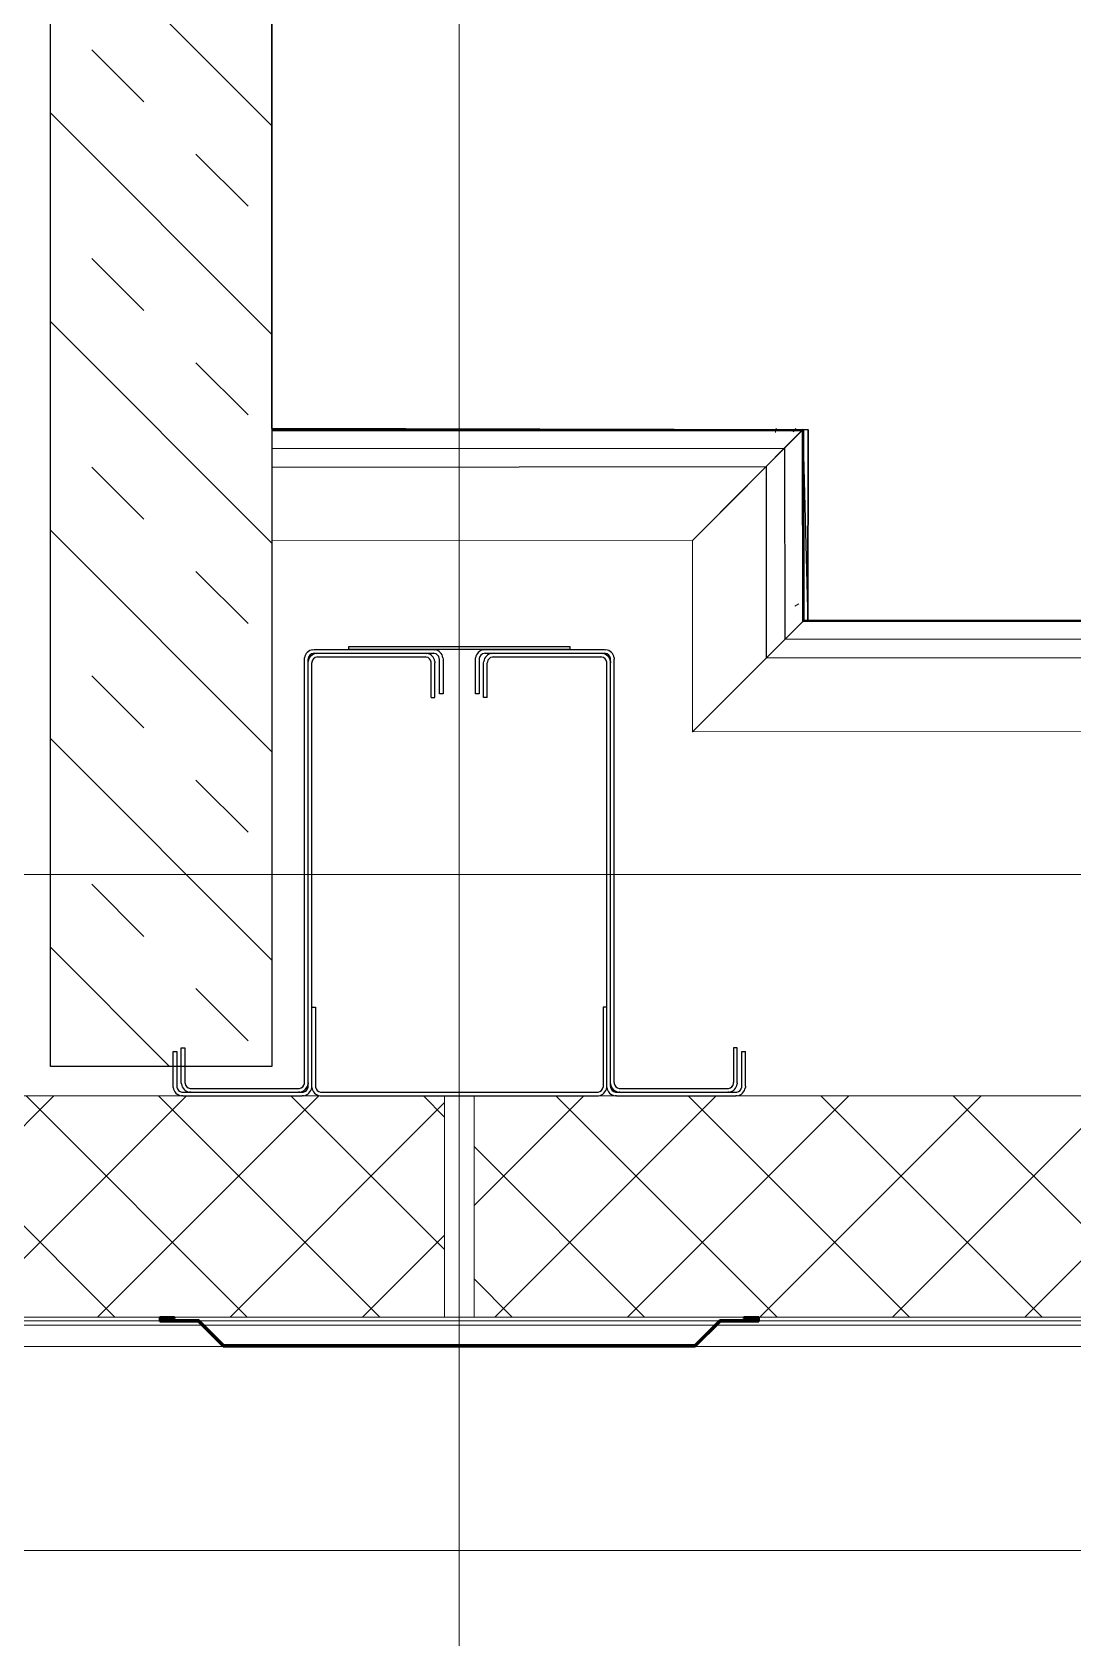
# Model space of a CAD drawing. Header units: metres. Extents: x -7665 to -5405, y -4871 to -3608.
# Drawn here: x -5507.776 to -5507.07, y -4866.399 to -4865.311 of the extents above; entities that cross this region are included whole.
import ezdxf

# ---------------------------------------------------------------- set-up
doc = ezdxf.new("R2010")
doc.units = ezdxf.units.M
doc.linetypes.add('Xref_level ST-8$0$DASHDOT', pattern=[25.4, 12.7, -6.35, 0, -6.35])
doc.layers.add('_5-1_Площадь помещений', color=2, linetype='Continuous', lineweight=30, plot=False)
for name, color, linetype in [('A-Wall', 113, 'Continuous'), ('Part', 7, 'Continuous'), ('Стены', 7, 'Continuous'), ('Стены ГКЛ (графика)', 7, 'Continuous')]:
    doc.layers.add(name, color=color, linetype=linetype)
for name, color, linetype, lineweight in [('S-WALL-PATT', 7, 'Continuous', 0), ('Выноски', 7, 'Continuous', 15), ('Обобщенные модели', 7, 'Continuous', 18), ('ОСИ', 250, 'Xref_level ST-8$0$DASHDOT', 5), ('Стены штриховка', 7, 'Continuous', 9), ('Цоколь', 252, 'Continuous', 18)]:
    doc.layers.add(name, color=color, linetype=linetype, lineweight=lineweight)
doc.layers.add('ГКЛ (контур)', color=255, linetype='Continuous', plot=False)
pattern_1 = [(45, (0, 0), (-44.90128060534577, 44.90128060534577), []), (135, (0, 0), (-44.90128060534577, -44.90128060534576), [])]
pattern_2 = [(0, (12, 6), (3, 300), [3, -300]), (10, (108, 12), (-49.14003004104248, 295.9632704366632), [2.999999999999999, -299.9999999999998]), (20, (54, 78), (-99.78696513534288, 282.9338466657496), [3, -300]), (29.99999999999999, (120, 126), (-147.4019237886467, 261.3076211353316), [3, -300]), (40, (42.00000000000001, 144), (-190.5381495766049, 231.741695764753), [2.999999999999999, -299.9999999999998]), (49.99999999999999, (66, 216), (-227.8849701066338, 195.1344162353187), [3, -300]), (59.99999999999999, (24, 270), (-258.3076211353316, 152.5980762113534), [3, -300]), (70, (120, 264), (-280.8817258057955, 105.4251208600584), [2.999999999999999, -299.9999999999998]), (80, (192, 276), (-294.9213813706616, 55.04887655911575), [2.999999999999999, -299.9999999999998]), (90, (228, 204), (-300, 3.000000000000018), [3, -300]), (99.99999999999997, (288, 198), (-295.9632704366632, -49.14003004104247), [3, -299.9999999999999]), (110, (288, 90), (-282.9338466657496, -99.78696513534288), [3, -300]), (120, (234, 54), (-261.3076211353316, -147.4019237886466), [2.999999999999999, -299.9999999999998]), (130, (150, 72), (-231.741695764753, -190.5381495766049), [3, -300]), (140, (204, 126), (-195.1344162353188, -227.8849701066338), [3, -300]), (150, (150, 180), (-152.5980762113533, -258.3076211353316), [3, -300]), (160.0000000000001, (276, 12), (-105.4251208600585, -280.8817258057954), [3, -300])]

# ---------------------------------------------------------------- blocks, each defined once
blk = doc.blocks.new('Колонна К2')
at = {"layer": 'Part'}
for p, q in [((-99.42504644859582, 152.4338393722428), (-98.5, 152.5)), ((-98.5, 152.5), (-17.5, 152.5)), ((-17.5, 152.5), (-16.57495355140418, 152.4338393722428)), ((16.57495355140418, 152.4338393722428), (17.5, 152.5)), ((17.5, 152.5), (98.5, 152.5)), ((98.5, 152.5), (99.42504644859582, 152.4338393722428)), ((-105, 146), (-104.9338393723592, 146.9250464488287)), ((-105, -141), (-105, 146)), ((-102.4529647831805, 146.5683505327906), (-102.5, 145.9107122735586)), ((-102.5, -141.0892877264414), (-102.5, 145.9107122735586)), ((-102.5, 143.5892877264414), (-102.440160356462, 144.4259552691365)), ((-102.5, -143.4107122735586), (-102.5, 143.5892877264414)), ((-99.95928576774895, 144.0692593530985), (-100, 143.5)), ((-100, -143.5), (-100, 143.5)), ((-98.41071227332577, 150), (-99.06835053255782, 149.9529647834133)), ((-98.41071227332577, 150), (-17.58928772620857, 150)), ((-96.92595526902005, 149.9401603563456), (-96.08928772620857, 150)), ((-96, 147.5), (-96.56925935298204, 147.4592857675161)), ((-96.08928772620857, 150), (-22.91071227332577, 150)), ((-96, 147.5), (-23, 147.5)), ((-22.43074064701796, 147.4592857675161), (-23, 147.5)), ((-22.91071227332577, 150), (-22.07404473097995, 149.9401603563456)), ((-19, 143.5), (-19.04071423225105, 144.0692593530985)), ((-19, 120), (-19, 143.5)), ((-16.93164946697652, 149.9529647834133), (-17.58928772620857, 150)), ((-16.559839643538, 144.4259552691365), (-16.5, 143.5892877264414)), ((-16.5, 120), (-16.5, 143.5892877264414)), ((-13.5, 145.9107122735586), (-13.54703521635383, 146.5683505327906)), ((-13.5, 122.5), (-13.5, 145.9107122735586)), ((-11.06616062764078, 146.9250464488287), (-11, 146)), ((-11, 146), (-11, 122.5)), ((11, 146), (11.06616062764078, 146.9250464488287)), ((11, 122.5), (11, 146)), ((13.54703521681949, 146.5683505327906), (13.5, 145.9107122735586)), ((13.5, 145.9107122735586), (13.5, 122.5)), ((16.5, 143.5892877264414), (16.559839643538, 144.4259552691365)), ((16.5, 120), (16.5, 143.5892877264414)), ((17.58928772667423, 150), (16.93164946744218, 149.9529647834133)), ((17.58928772667423, 150), (98.41071227379143, 150)), ((19.04071423271671, 144.0692593530985), (19, 143.5)), ((19, 120), (19, 143.5)), ((22.07404473097995, 149.9401603563456), (22.91071227379143, 150)), ((23, 147.5), (22.43074064701796, 147.4592857675161)), ((22.91071227379143, 150), (96.08928772667423, 150)), ((23, 147.5), (96, 147.5)), ((96.56925935298204, 147.4592857675161), (96, 147.5)), ((96.08928772667423, 150), (96.92595526902005, 149.9401603563456)), ((99.06835053302348, 149.9529647834133), (98.41071227379143, 150)), ((100, 143.5), (99.95928576774895, 144.0692593530985)), ((100, -143.5), (100, 143.5)), ((102.440160356462, 144.4259552691365), (102.5, 143.5892877264414)), ((102.5, 145.9107122735586), (102.4529647836462, 146.5683505327906)), ((102.5, -141.0892877264414), (102.5, 145.9107122735586)), ((102.5, -143.4107122735586), (102.5, 143.5892877264414)), ((104.9338393723592, 146.9250464488287), (105, 146)), ((105, -141), (105, 146)), ((-100, -140.0001452717697), (-100, 139.9998547282303)), ((100, -140.0001452717697), (100, 139.9998547282303)), ((-19, 120), (-16.5, 120)), ((-11, 122.5), (-13.5, 122.5)), ((13.5, 122.5), (11, 122.5)), ((19, 120), (16.5, 120)), ((-100, -143.5), (-100, -89.93383938604177)), ((-100, -89.93383938604177), (-97.5, -89.93383938604177)), ((-97.5, -89.93383938604177), (-97.47648239159025, -143.7395314031746)), ((97.5, -89.93383938604177), (97.47648239159025, -143.7395314031746)), ((100, -89.93383938604177), (97.5, -89.93383938604177)), ((100.0330803138204, -143.9625232244143), (100, -89.93383938604177)), ((-188.5, -117.5), (-186, -117.5)), ((-188.5, -141.0892877264414), (-188.5, -117.5)), ((-186, -117.5), (-186, -141)), ((188.5, -117.5), (186, -117.5)), ((186, -117.5), (186, -141)), ((188.5, -141.0892877264414), (188.5, -117.5)), ((-194, -143.5), (-194, -120)), ((-194, -120), (-191.5, -120)), ((-191.5, -120), (-191.5, -143.4107122735586)), ((191.5, -120), (191.5, -120)), ((191.5, -120), (191.5, -120)), ((191.5, -143.4107122735586), (191.5, -120)), ((191.5, -120), (194, -120)), ((194, -143.5), (194, -120)), ((-188.440160356462, -141.9259552691365), (-188.5, -141.0892877264414)), ((-186, -141), (-185.9592857672833, -141.5692593530985)), ((-105.040714232251, -141.5692593530985), (-105, -141)), ((-102.5, -141.0892877264414), (-102.559839643538, -141.9259552691365)), ((102.559839643538, -141.9259552691365), (102.5, -141.0892877264414)), ((105, -141), (105.0407142327167, -141.5692593530985)), ((185.959285767749, -141.5692593530985), (186, -141)), ((188.5, -141.0892877264414), (188.440160356462, -141.9259552691365)), ((-193.9338393723592, -144.4250464488287), (-194, -143.5)), ((-191.5, -143.4107122735586), (-191.4529647831805, -144.0683505327906)), ((-187.5, -150), (-188.4250464485958, -149.9338393722428)), ((-188.0683505325578, -147.4529647834133), (-187.4107122733258, -147.5)), ((-187.5, -150), (-106.5, -150)), ((-187.4107122733258, -147.5), (-106.5892877262086, -147.5)), ((-182.0892877262086, -147.5), (-182.9259552690201, -147.4401603563456)), ((-182.569259352982, -144.9592857675161), (-182, -145)), ((-182.0892877262086, -147.5), (-108.9107122733258, -147.5)), ((-182, -145), (-109, -145)), ((-109, -145), (-108.430740647018, -144.9592857675161)), ((-108.0740447309799, -147.4401603563456), (-108.9107122733258, -147.5)), ((-106.5892877262086, -147.5), (-105.9316494669765, -147.4529647834133)), ((-105.5749535514042, -149.9338393722428), (-106.5, -150)), ((-102.5470352163538, -144.0683505327906), (-102.5, -143.4107122735586)), ((-99.93383937235922, -144.4250464488287), (-100, -143.5)), ((-97.5, -143.4107122735586), (-97.4529647831805, -144.0683505327906)), ((-94.42504644854769, -149.9338393722575), (94.42504644854789, -149.9338393722575)), ((-94.06835053264085, -147.4529647834324), (94.06835053264102, -147.4529647834324)), ((97.5, -143.4107122735586), (97.4529647831805, -144.0683505327906)), ((99.93383937235922, -144.4250464488287), (100, -143.5)), ((100.0661606276408, -144.4250464488287), (100, -143.5)), ((102.5, -143.4107122735586), (102.5470352168195, -144.0683505327906)), ((106.5, -150), (105.5749535514042, -149.9338393722428)), ((105.9316494674422, -147.4529647834133), (106.5892877266742, -147.5)), ((106.5, -150), (187.5, -150)), ((106.5892877266742, -147.5), (187.4107122737914, -147.5)), ((108.9107122737914, -147.5), (108.0740447309799, -147.4401603563456)), ((108.430740647018, -144.9592857675161), (109, -145)), ((108.9107122737914, -147.5), (182.0892877266742, -147.5)), ((109, -145), (182, -145)), ((182, -145), (182.569259352982, -144.9592857675161)), ((182.9259552690201, -147.4401603563456), (182.0892877266742, -147.5)), ((187.4107122737914, -147.5), (188.0683505330235, -147.4529647834133)), ((188.4250464485958, -149.9338393722428), (187.5, -150)), ((191.4529647836462, -144.0683505327906), (191.5, -143.4107122735586)), ((194, -143.5), (193.9338393723592, -144.4250464488287))]:
    blk.add_line(p, q, dxfattribs=at)
blk.add_lwpolyline([(-74.99999999999999, 152.5), (-74.99999999999999, 154.5), (74.99999999999999, 154.5), (74.99999999999999, 152.5), (-74.99999999999999, 152.5)], dxfattribs=at)
for centre, radius, start, end in [((-98.5, 146), 6.499999999995562, 98.18181817978395, 171.8181818202161), ((-17.5, 146), 6.499999999989522, 8.181818179783926, 81.81818182021608), ((17.5, 146), 6.499999999999175, 98.18181817978395, 171.8181818202161), ((98.5, 146), 6.499999999989522, 8.181818179783926, 81.81818182021608), ((-98.5, 146), 3.993614015769151, 98.18181817978395, 171.8181818202161), ((-96, 143.5), 6.506385984226687, 98.18181817978395, 171.8181818202161), ((-96, 143.5), 3.999999999991231, 98.18181817978395, 171.8181818202161), ((-23, 143.5), 3.999999999987617, 8.181818179783926, 81.81818182021608), ((-23, 143.5), 6.50638598422186, 8.181818179783926, 81.81818182021608), ((-17.5, 146), 3.993614015776985, 8.181818179783926, 81.81818182021608), ((17.5, 146), 3.993614015773978, 98.18181817978395, 171.8181818202161), ((23, 143.5), 6.506385984229692, 98.18181817978395, 171.8181818202161), ((23, 143.5), 3.999999999996058, 98.18181817978395, 171.8181818202161), ((96, 143.5), 3.999999999996058, 8.181818179783926, 81.81818182021608), ((96, 143.5), 6.506385984231515, 8.181818179783926, 81.81818182021608), ((98.5, 146), 3.993614015764325, 8.181818179783926, 81.81818182021608), ((-187.5, -143.5), 6.499999999998569, 188.1818181797839, 261.8181818202161), ((-187.5, -143.5), 3.993614015776985, 188.1818181797839, 261.8181818202161), ((-182, -141), 6.506385984230301, 188.1818181797839, 261.8181818202161), ((-182, -141), 3.999999999987617, 188.1818181797839, 261.8181818202161), ((-109, -141), 3.999999999991231, 278.1818181797839, 351.8181818202161), ((-109, -141), 6.506385984226687, 278.1818181797839, 351.8181818202161), ((-106.5, -143.5), 3.993614015769151, 278.1818181797839, 351.8181818202161), ((-106.5, -143.5), 6.499999999999782, 278.1818181797839, 351.8181818202161), ((-93.5, -143.5), 6.499999999998569, 188.181818179784, 261.8181818202164), ((-93.5, -143.5), 3.993614015776985, 188.181818179784, 261.8181818202164), ((93.5, -143.5), 3.993614015776985, 278.1818181797836, 351.8181818202161), ((93.5, -143.5), 6.499999999998569, 278.1818181797836, 351.8181818202161), ((106.5, -143.5), 6.499999999993742, 188.1818181797839, 261.8181818202161), ((106.5, -143.5), 3.993614015764325, 188.1818181797839, 261.8181818202161), ((109, -141), 6.506385984231515, 188.1818181797839, 261.8181818202161), ((109, -141), 3.999999999996058, 188.1818181797839, 261.8181818202161), ((182, -141), 4.000000000000884, 278.1818181797839, 351.8181818202161), ((182, -141), 6.506385984222467, 278.1818181797839, 351.8181818202161), ((187.5, -143.5), 3.993614015778804, 278.1818181797839, 351.8181818202161), ((187.5, -143.5), 6.499999999999782, 278.1818181797839, 351.8181818202161)]:
    blk.add_arc(centre, radius, start, end, dxfattribs=at)
blk = doc.blocks.new('*U60')
at = {"layer": 'S-WALL-PATT', "lineweight": 0, "true_color": 0x636466}
h = blk.add_hatch(dxfattribs=at)
h.set_pattern_fill('ANSI37', color=251, scale=20)
h.set_pattern_definition(pattern_1)
h.paths.add_polyline_path([(-150, 0), (0, 0), (0, 890), (-150, 890)])
at = {"color": 0}
blk.add_lwpolyline([(-150, 0), (0, 0), (0, 890), (-150, 890)], close=True, dxfattribs=at)
blk = doc.blocks.new('*U54')
at = {"layer": 'S-WALL-PATT', "lineweight": 0, "true_color": 0x636466}
h = blk.add_hatch(dxfattribs=at)
h.set_pattern_fill('ANSI37', color=251, scale=20)
h.set_pattern_definition(pattern_1)
h.paths.add_polyline_path([(-150, 0), (0, 0), (0, 989.9999999999998), (-150, 989.9999999999998)])
at = {"color": 0}
blk.add_lwpolyline([(-150, 0), (0, 0), (0, 990), (-150, 990)], close=True, dxfattribs=at)
blk = doc.blocks.new('*U129')
at = {"layer": 'A-Wall', "linetype": 'Continuous', "lineweight": 18}
h = blk.add_hatch(dxfattribs=at)
h.set_pattern_fill('GENERAL_TEXTURE', color=30, scale=300, style=0, pattern_type=2)
h.set_pattern_definition(pattern_2)
h.paths.add_polyline_path([(12.5, 0), (12.5, -12.5), (530.7155004115775, -12.5), (530.7155004115775, 0)], flags=0)
at = {"layer": 'A-Wall', "color": 30, "linetype": 'Continuous', "lineweight": 50}
blk.add_line((0.8847013400118158, -1.347017690507073), (360.8835861647259, -1.347017690507073), dxfattribs=at)
at = {"layer": 'A-Wall', "color": 11, "linetype": 'Continuous', "lineweight": 25}
for p, q in [((0.8847013400118158, -13.84701769050707), (348.3835861647259, -13.84701769050707)), ((0.8847013400118158, -26.34701769050707), (335.8835861647259, -26.34701769050707))]:
    blk.add_line(p, q, dxfattribs=at)
at = {"layer": 'A-Wall', "color": 8, "linetype": 'Continuous', "lineweight": 0}
blk.add_line((0.8847013400118158, -76.34701769050706), (285.8835861647258, -76.34701769050707), dxfattribs=at)
for points in [[(0.8847013400118158, -1.347017690507073), (0.8847013400118158, -76.34701769050706)], [(285.8835861647259, -76.34701769050707), (360.8835861647259, -1.347017690507073)]]:
    blk.add_lwpolyline(points, dxfattribs=at)
blk = doc.blocks.new('*U122')
at = {"layer": 'A-Wall', "linetype": 'Continuous', "lineweight": 18}
h = blk.add_hatch(dxfattribs=at)
h.set_pattern_fill('GENERAL_TEXTURE', color=30, scale=300, style=0, pattern_type=2)
h.set_pattern_definition(pattern_2)
h.paths.add_polyline_path([(12.5, 0), (12.5, -12.5), (530.7155004115775, -12.5), (530.7155004115775, 0)], flags=0)
at = {"layer": 'A-Wall', "color": 30, "linetype": 'Continuous', "lineweight": 50}
blk.add_line((0.8847013400118158, -1.347017690507073), (130.644051233805, -1.347017690507073), dxfattribs=at)
at = {"layer": 'A-Wall', "color": 11, "linetype": 'Continuous', "lineweight": 25}
for p, q in [((13.38470134001181, -13.84701769050707), (143.144051233805, -13.84701769050707)), ((25.88470134001181, -26.34701769050707), (155.644051233805, -26.34701769050707))]:
    blk.add_line(p, q, dxfattribs=at)
at = {"layer": 'A-Wall', "color": 8, "linetype": 'Continuous', "lineweight": 0}
blk.add_line((75.8847013400118, -76.34701769050707), (205.644051233805, -76.34701769050707), dxfattribs=at)
for points in [[(75.8847013400118, -76.34701769050707), (0.8847013400118158, -1.347017690507073)], [(205.644051233805, -76.34701769050707), (130.644051233805, -1.347017690507073)]]:
    blk.add_lwpolyline(points, dxfattribs=at)
blk = doc.blocks.new('*U123')
at = {"layer": 'A-Wall', "linetype": 'Continuous', "lineweight": 18}
h = blk.add_hatch(dxfattribs=at)
h.set_pattern_fill('GENERAL_TEXTURE', color=30, scale=300, style=0, pattern_type=2)
h.set_pattern_definition(pattern_2)
h.paths.add_polyline_path([(12.5, 0), (12.5, -12.5), (530.7155004115775, -12.5), (530.7155004115775, 0)], flags=0)
at = {"layer": 'A-Wall', "color": 30, "linetype": 'Continuous', "lineweight": 50}
blk.add_line((0.8847013400118158, -1.347017690507073), (695.6120194969571, -1.347017690507073), dxfattribs=at)
at = {"layer": 'A-Wall', "color": 11, "linetype": 'Continuous', "lineweight": 25}
for p, q in [((13.38470134001181, -13.84701769050707), (708.1120194969571, -13.84701769050707)), ((25.88470134001181, -26.34701769050707), (720.6120194969571, -26.34701769050707))]:
    blk.add_line(p, q, dxfattribs=at)
at = {"layer": 'A-Wall', "color": 8, "linetype": 'Continuous', "lineweight": 0}
blk.add_line((75.8847013400118, -76.34701769050707), (770.6120194969571, -76.34701769050707), dxfattribs=at)
for points in [[(75.8847013400118, -76.34701769050707), (0.8847013400118158, -1.347017690507073)], [(770.6120194969571, -76.34701769050707), (695.6120194969571, -1.347017690507073)]]:
    blk.add_lwpolyline(points, dxfattribs=at)
blk = doc.blocks.new('*U177')
at = {"layer": 'Цоколь'}
for p, q in [((25359.99999999998, -9.094947017729282e-13), (0, 0)), ((25362.588190451, -2.588190451025184), (0, -2.588190451025184)), ((25365.48596792987, -5.485967929891558), (0, -5.485967929892468)), ((25379.86834022732, -19.86834022734274), (-9.094947017729282e-13, -19.86834022734365)), ((25518.07079201555, -158.0707920155728), (-9.094947017729282e-13, -158.0707920155728))]:
    blk.add_line(p, q, dxfattribs=at)
blk = doc.blocks.new('320мм_ФЭ_Стена_Стык вертикальный')
at = {"layer": 'Обобщенные модели', "lineweight": 9}
h = blk.add_hatch(dxfattribs=at)
h.set_pattern_fill('FP_4', color=256, style=0, pattern_type=2)
h.set_pattern_definition([(45, (210.0000000000036, 6.821210263296962e-13), (-106.0660171779821, 106.0660171779821), [])])
h.paths.add_polyline_path([(27265.00000000009, -294.9999999998949), (27282.00000000009, -277.9999999998988), (27281.58578643771, -276.9999999998947), (27264.58578643771, -293.9999999998951), (27155.41421356246, -293.9999999998948), (27138.41421356246, -276.9999999998943), (27138.00000000009, -277.9999999998984), (27155.00000000008, -294.9999999998946)], flags=0)
h.paths.add_polyline_path([(27307.00000000008, -275.999999999895), (27308.00000000008, -274.9999999998996), (27298.00000000009, -275.999999999895)], flags=0)
h.paths.add_polyline_path([(27122.00000000009, -275.9999999998944), (27122.00000000009, -274.9999999998947), (27113.00000000009, -275.9999999998944)], flags=0)
at = {"layer": 'Обобщенные модели', "lineweight": 40}
for p, q in [((26912.00000000005, -274.9999999998932), (26902.00000000005, -274.9999999998931)), ((26902.00000000005, -274.9999999998931), (26902.00000000005, -277.9999999998932)), ((26902.00000000005, -277.9999999998932), (26928.00000000005, -277.9999999998934)), ((26903.00000000005, -276.9999999998932), (26903.00000000005, -275.9999999998931)), ((26903.00000000005, -275.9999999998931), (26912.00000000005, -275.9999999998932)), ((26928.41421356243, -276.9999999998934), (26903.00000000005, -276.9999999998932)), ((26912.00000000005, -275.9999999998932), (26912.00000000005, -274.9999999998932)), ((26928.00000000005, -277.9999999998934), (26945.00000000005, -294.9999999998934)), ((26945.41421356243, -293.9999999998934), (26928.41421356243, -276.9999999998934)), ((27281.58578643768, -276.9999999998936), (27264.58578643768, -293.9999999998934)), ((27265.00000000005, -294.9999999998934), (27282.00000000005, -277.9999999998936)), ((27307.00000000005, -276.9999999998938), (27281.58578643768, -276.9999999998936)), ((27282.00000000005, -277.9999999998936), (27308.00000000006, -277.9999999998938)), ((27308.00000000006, -274.9999999998937), (27298.00000000006, -274.9999999998936)), ((27298.00000000006, -274.9999999998936), (27298.00000000006, -275.9999999998936)), ((27298.00000000006, -275.9999999998936), (27307.00000000005, -275.9999999998938)), ((27307.00000000005, -275.9999999998938), (27307.00000000005, -276.9999999998938)), ((27308.00000000006, -277.9999999998938), (27308.00000000006, -274.9999999998937))]:
    blk.add_line(p, q, dxfattribs=at)
for points in [[(26945.00000000005, -294.9999999998934), (27265.00000000005, -294.9999999998934)], [(26945.41421356243, -293.9999999998934), (27264.58578643768, -293.9999999998934)]]:
    blk.add_lwpolyline(points, dxfattribs=at)

msp = doc.modelspace()

# ---------------------------------------------------------------- hatches: boundary and pattern name
at = {"layer": 'Стены штриховка'}
h = msp.add_hatch(dxfattribs=at)
h.set_pattern_fill('ASHLER', color=256, scale=0.2, angle=270, pattern_type=2)
h.set_pattern_definition([(315, (-8245.935953851736, -4184.874212591381), (0.07071067811865477, 0.07071067811865474), []), (315, (-8245.865253851736, -4184.874212591381), (0.07071067811865477, 0.07071067811865474), [0.05, -0.05])])
h.paths.add_polyline_path([(-5501.168365646553, -4859.763081335562), (-5501.318615561216, -4859.763081335562), (-5501.318615561216, -4866.012081335562), (-5501.168365646553, -4866.012081335562)])
h.paths.add_polyline_path([(-5504.343115731889, -4859.763081335562), (-5504.493365646553, -4859.763081335562), (-5504.493365646553, -4866.012081335562), (-5504.343115731889, -4866.012081335562)])
h.paths.add_polyline_path([(-5507.613365646553, -4859.757081335562), (-5507.763615561216, -4859.757081335562), (-5507.763615561216, -4866.012081335562), (-5507.613365646553, -4866.012081335562)])

# ---------------------------------------------------------------- linework, layer by layer
at = {"layer": '_5-1_Площадь помещений'}
msp.add_lwpolyline([(-5507.613365646553, -4860.127081335562), (-5507.274365646553, -4860.127081335562), (-5507.274365646553, -4859.757081335562), (-5504.493365646553, -4859.763081335562), (-5504.493432920603, -4865.708742488692), (-5507.250135783487, -4865.710259292225), (-5507.249771601652, -4865.580702997375), (-5507.613365646553, -4865.579680937069), (-5507.613365646553, -4860.127081335562)], dxfattribs=at)
at = {"layer": 'ГКЛ (контур)'}
msp.add_lwpolyline([(-5507.613365646553, -4865.579680937069), (-5507.25356363741, -4865.580692337989), (-5507.250135783487, -4865.710259292225), (-5504.493432920603, -4865.708742488692)], dxfattribs=at)
at = {"layer": 'ОСИ'}
for p, q in [((-5507.486365646552, -4867.205464102768), (-5507.486365646552, -4852.559042681536)), ((-5506.558576336574, -4865.882081335562), (-5529.481643533391, -4865.882081335562))]:
    msp.add_line(p, q, dxfattribs=at)
at = {"layer": 'Стены'}
msp.add_lwpolyline([(-5507.763615561216, -4859.757081335562), (-5507.613365646553, -4859.757081335562), (-5507.613365646553, -4866.012081335562), (-5507.763615561216, -4866.012081335562)], close=True, dxfattribs=at)

# ---------------------------------------------------------------- block references
at = {"color": 1, "xscale": 0.001, "yscale": 0.001, "zscale": 0.001}
msp.add_blockref('Колонна К2', (-5507.486365646552, -4865.882081335562), dxfattribs=at)
at = {"layer": 'Выноски', "xscale": 0.001, "yscale": 0.001, "zscale": 0.001, "rotation": 90}
for name, p in [('*U54', (-5507.496365646552, -4866.032081335562)), ('*U60', (-5506.586365646553, -4866.032081335562))]:
    msp.add_blockref(name, p, dxfattribs=at)
at = {"layer": 'Обобщенные модели', "xscale": 0.001, "yscale": 0.001, "zscale": 0.001}
for name, p in [('*U177', (-5508.486365646552, -4866.182081335563)), ('320мм_ФЭ_Стена_Стык вертикальный', (-5534.591365646553, -4865.907081335562))]:
    msp.add_blockref(name, p, dxfattribs=at)
at = {"layer": 'Стены ГКЛ (графика)', "yscale": 0.001, "zscale": 0.001}
for name, p, xscale, rotation in [('*U129', (-5507.614251135508, -4865.579471523702), 0.001, 0.05139359533342378), ('*U122', (-5507.252019663804, -4865.579608323647), 0.001, 270.0513935951874), ('*U123', (-5506.557638955822, -4865.708291112862), -0.001, 0.05139359518286035)]:
    msp.add_blockref(name, p, dxfattribs=dict(at, xscale=xscale, rotation=rotation))

doc.saveas('drawing.dxf')
